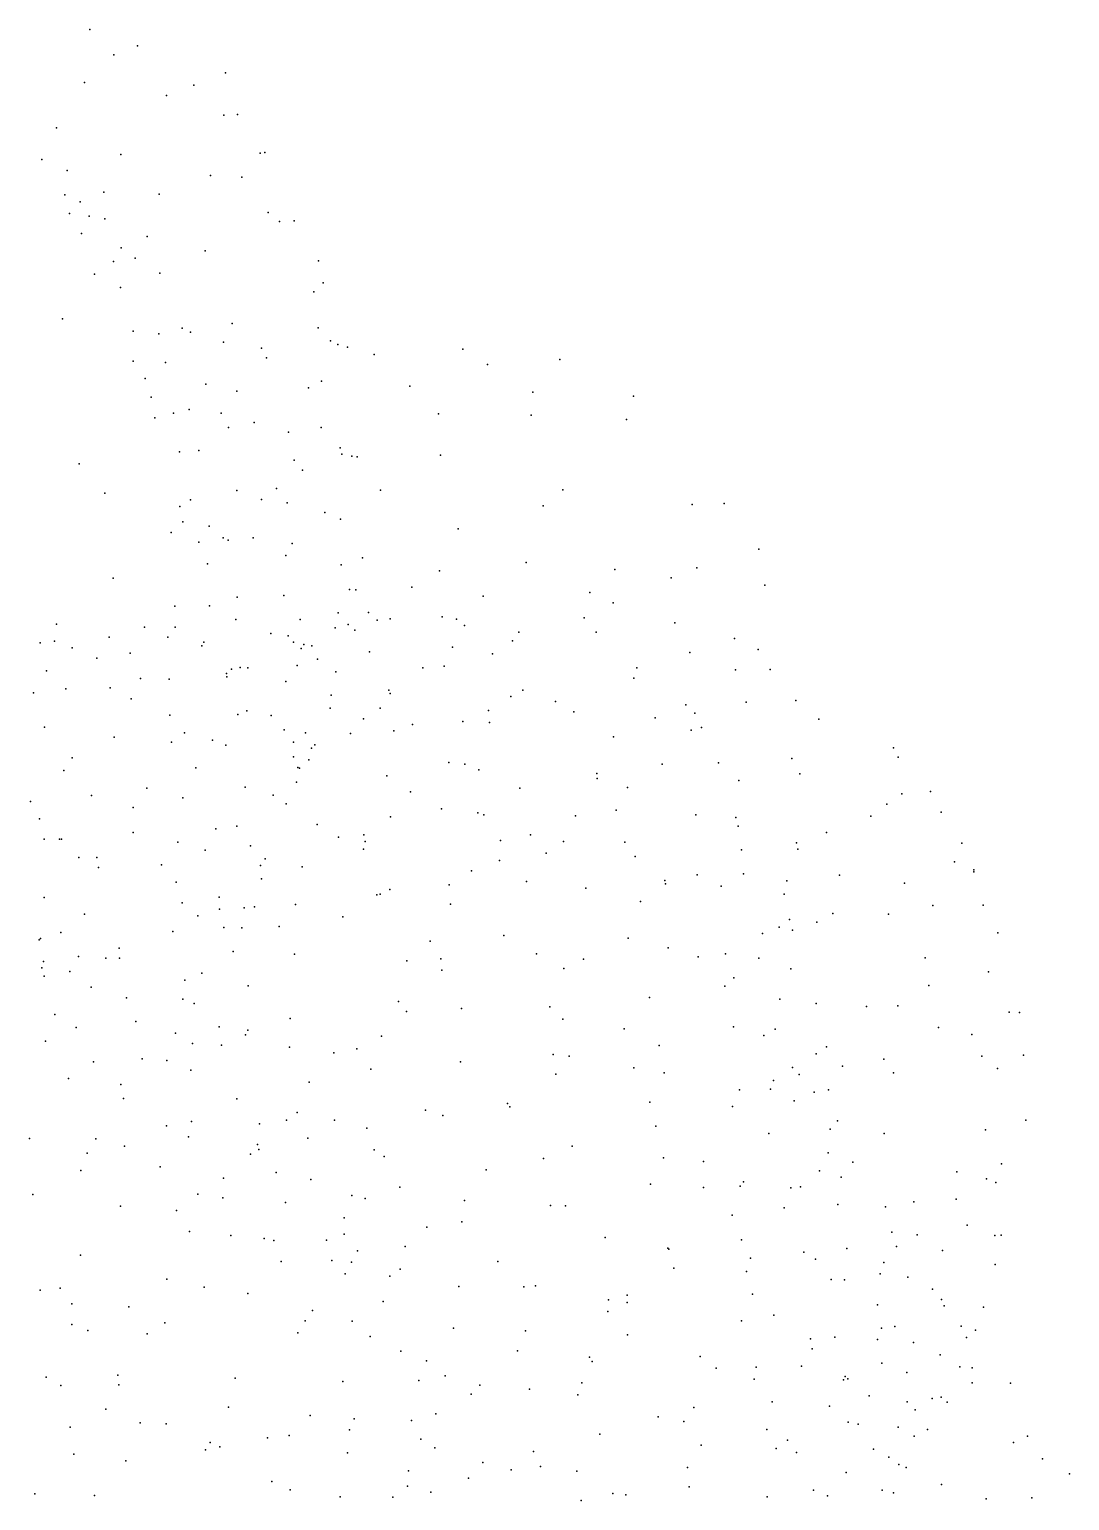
# Model space of a CAD drawing. Header units: metres. Extents: x -23.9 to 23.9, y -27.4 to 27.4.
# Drawn here: x 16.78 to 21.62, y 6.84 to 13.68 of the extents above; entities that cross this region are included whole.
import ezdxf

# ---------------------------------------------------------------- set-up
doc = ezdxf.new("R2010")
doc.units = ezdxf.units.M

msp = doc.modelspace()

# ---------------------------------------------------------------- linework, layer by layer
for p in [(17.0596, 13.684, -2.3343), (17.1703, 13.5655, 1.2447), (17.2817, 13.6078, -1.906), (17.035, 13.4371, 1.6589), (17.5442, 13.4247, 0.5582), (17.6902, 13.4825, -0.6155), (17.4159, 13.3759, 1.0578), (17.6824, 13.2852, -1.084), (17.7474, 13.2889, 0.0779), (16.9048, 13.2266, -3.1355), (16.8358, 13.0781, -5.6645), (17.203, 13.1014, 1.8698), (17.8516, 13.1088, -0.7497), (17.8741, 13.1111, -0.4158), (16.9541, 13.0269, -3.4464), (17.6216, 13.0041, 1.2294), (17.7668, 12.997, -1.2639), (16.9435, 12.9141, -3.7969), (17.0145, 12.8819, -6.5242), (17.1247, 12.9261, -2.9184), (17.3817, 12.918, -2.3036), (16.9652, 12.8272, -4.3439), (17.0557, 12.8152, -5.1331), (17.1292, 12.8024, -5.5782), (17.8901, 12.8329, 0.8867), (17.0212, 12.7341, -4.7382), (17.942, 12.7906, -1.0129), (18.0104, 12.7931, -0.5439), (17.2056, 12.6682, -6.8537), (17.327, 12.7198, -6.4948), (17.169, 12.6037, -3.2), (17.2704, 12.6193, 2.1797), (17.5956, 12.6538, -1.9763), (18.123, 12.6071, -0.1294), (17.0818, 12.5452, -4.0839), (17.3855, 12.5504, -5.8817), (17.2024, 12.4828, -3.514), (18.102, 12.4624, -0.8509), (18.1462, 12.5042, 0.5226), (16.9314, 12.3368, 2.5459), (17.2603, 12.28, -4.5809), (17.3812, 12.2676, 2.2426), (17.4889, 12.2939, -5.5222), (17.5286, 12.2747, -2.3863), (17.7225, 12.3153, -7.1971), (18.1219, 12.2958, 0.8922), (17.6809, 12.2283, -6.2343), (17.8587, 12.2007, -6.5224), (18.1798, 12.2345, -0.445), (18.2133, 12.2179, 0.0863), (18.2584, 12.2061, -7.6538), (18.7956, 12.1968, -7.6221), (17.2613, 12.1405, -4.2139), (17.4123, 12.1348, -7.4758), (17.8813, 12.1561, 1.6097), (18.3829, 12.1714, -7.0849), (18.9107, 12.1245, -7.9291), (19.2476, 12.1481, -7.8402), (17.3171, 12.0599, -3.4138), (18.1375, 12.048, -0.9471), (17.5992, 12.0337, 2.051), (17.7429, 12.0003, -5.8445), (18.0767, 12.0163, 1.3713), (18.5494, 12.0235, -7.9621), (19.1218, 11.9967, -7.2034), (17.3451, 11.9725, -3.7925), (17.5216, 11.916, -4.7445), (19.5906, 11.9778, -8.0088), (17.3624, 11.8765, -3.1023), (17.4485, 11.8979, -4.4006), (17.6713, 11.8989, -2.176), (17.8241, 11.8555, 1.8221), (18.6827, 11.8955, -6.9406), (19.113, 11.89, -8.2166), (19.5579, 11.8697, -7.3186), (17.7053, 11.8319, -5.3419), (17.984, 11.8096, -7.842), (18.1367, 11.8313, -6.5322), (17.4771, 11.7185, -2.8108), (17.5661, 11.7248, -7.6784), (18.224, 11.7369, -0.5812), (18.2321, 11.7075, 1.0075), (17.0103, 11.6632, 2.5724), (18.01, 11.6796, -1.3789), (18.2789, 11.6991, -0.2117), (18.3036, 11.6955, 0.4833), (18.6918, 11.7026, -8.2909), (18.0496, 11.633, -6.0118), (17.1298, 11.5266, -7.6692), (17.7437, 11.538, -4.9019), (17.9283, 11.5478, -5.6843), (18.412, 11.5409, -6.491), (19.2605, 11.5415, -8.4773), (17.478, 11.4643, -3.5453), (17.5285, 11.4958, -3.9606), (17.859, 11.4972, -5.3013), (17.978, 11.4807, -7.9641), (18.1529, 11.4369, -0.8476), (19.1702, 11.4667, -6.7563), (19.8625, 11.4737, -7.2117), (20.0121, 11.4783, -7.9675), (17.4916, 11.3935, -3.1055), (17.6144, 11.3723, -2.3487), (18.2262, 11.4059, 0.8402), (17.4373, 11.3441, -7.7346), (17.5662, 11.2989, -2.7823), (17.6805, 11.3184, 2.0465), (17.704, 11.3079, -4.3083), (17.8197, 11.3192, -1.8601), (18.7735, 11.3598, -8.4441), (17.971, 11.2357, -1.4595), (18.0016, 11.2917, 1.5009), (20.1731, 11.2665, -7.5033), (17.6068, 11.1972, -3.7283), (18.2285, 11.1932, -8.1698), (18.3282, 11.2248, 0.1736), (18.6864, 11.1653, -6.2912), (19.0902, 11.204, -6.5348), (19.5024, 11.1717, -8.5699), (19.8854, 11.1788, -8.3472), (17.1681, 11.1306, -7.7207), (18.5586, 11.0889, -15.1755), (19.7647, 11.1329, -6.887), (20.2017, 11.0983, -7.8613), (17.7448, 11.0419, -3.9881), (17.9628, 11.0506, -15.9359), (18.2686, 11.0777, -0.2371), (18.2974, 11.0767, -15.7813), (18.8904, 11.0473, -14.7459), (19.386, 11.0642, -14.9815), (17.4553, 11, 2.1825), (17.617, 11.0028, -16.003), (18.2149, 10.9698, -14.773), (18.3558, 10.9717, -16.4648), (19.4958, 11.0159, -15.6098), (16.9038, 10.9169, -7.7846), (17.3144, 10.9027, -15.8652), (17.4562, 10.9024, -15.4957), (17.7388, 10.9391, 1.9212), (18.0384, 10.9386, -4.9502), (18.2008, 10.8996, 0.5726), (18.2611, 10.9146, -16.8309), (18.2935, 10.8884, -5.3965), (18.3963, 10.9361, -8.3284), (18.4571, 10.9418, -14.5073), (18.699, 10.9516, -16.6098), (18.7662, 10.9403, -8.5445), (18.8037, 10.9111, -14.1696), (19.3597, 10.9461, -6.4759), (19.783, 10.9229, -14.5069), (16.8277, 10.8304, -16.8746), (16.8946, 10.8378, -16.5217), (17.1494, 10.8571, 2.2972), (17.4221, 10.8568, -17.1536), (17.581, 10.8159, -17.4424), (17.5907, 10.8328, -14.8795), (17.902, 10.8739, -1.5798), (17.9818, 10.8618, -4.5904), (18.0076, 10.8327, -1.1623), (18.0548, 10.8229, -14.2356), (18.0926, 10.8158, -0.8328), (19.0267, 10.8386, -13.7546), (19.0568, 10.8798, -6.2358), (19.4159, 10.8791, -16.3346), (20.0597, 10.8507, -6.9505), (16.9777, 10.8067, -15.8538), (17.0917, 10.7581, -17.6332), (17.2465, 10.7822, -15.2375), (18.0435, 10.804, -17.3264), (18.1198, 10.7542, 0.872), (18.3606, 10.7889, -13.8997), (18.7473, 10.8091, -5.9877), (18.9334, 10.7789, -16.9794), (19.8525, 10.7843, -14.1133), (20.1704, 10.7995, -15.0061), (16.8575, 10.6992, -15.5491), (17.6961, 10.6867, -2.5724), (17.719, 10.7071, -3.2257), (17.7594, 10.7145, -14.1291), (17.7942, 10.7134, -3.5887), (18.0243, 10.725, -8.1645), (18.2042, 10.6948, -0.3475), (18.6087, 10.7131, -5.6034), (18.7091, 10.7218, -13.4008), (19.6058, 10.7131, -8.6799), (20.065, 10.7043, -16.1682), (20.226, 10.7063, -14.5297), (16.9474, 10.6155, -15.1076), (17.1542, 10.6213, -18.1102), (17.2954, 10.6634, -14.7341), (17.4282, 10.6614, -7.9418), (17.6973, 10.6722, -17.7939), (17.9717, 10.6495, -13.649), (18.4513, 10.6096, -5.1014), (19.5909, 10.6663, -6.3511), (16.7967, 10.5966, -18.0815), (17.251, 10.569, 2.0926), (18.182, 10.5871, -0.0298), (18.4573, 10.5943, -13.0395), (19.0185, 10.5808, -13.0038), (19.0753, 10.6093, -5.9944), (19.2262, 10.5568, -17.2584), (19.8331, 10.542, -13.5204), (20.114, 10.5538, -6.7813), (20.3461, 10.5621, -7.4749), (17.431, 10.4936, -13.8457), (17.7486, 10.4973, -2.2414), (17.7902, 10.513, -18.1496), (17.9033, 10.4923, 1.2782), (18.1774, 10.526, -17.9595), (18.3337, 10.476, -12.6333), (18.4106, 10.5265, -8.4422), (18.9143, 10.5157, -17.5808), (19.3127, 10.5094, -8.7439), (19.691, 10.4814, -13.2148), (19.8756, 10.5029, -8.4419), (20.453, 10.4755, -14.205), (16.8491, 10.4376, -14.6219), (17.4995, 10.4119, -18.4869), (17.9632, 10.4249, -1.1317), (18.0636, 10.412, -0.7398), (18.2731, 10.4084, -4.3578), (18.4738, 10.4203, -4.7472), (18.5619, 10.4506, -17.9865), (18.7959, 10.4637, -12.6363), (18.9201, 10.4587, -5.5954), (19.8589, 10.4239, -17.0016), (19.9066, 10.4364, -6.4957), (17.1733, 10.3911, -18.6388), (17.4401, 10.3674, -13.3313), (17.6302, 10.3776, 1.6226), (17.6925, 10.3536, -12.8403), (18.0073, 10.3677, -12.5663), (18.0915, 10.3406, -18.4532), (18.1072, 10.3554, -3.882), (19.4966, 10.3927, -6.0419), (20.7998, 10.3414, -14.8525), (16.9778, 10.2942, -13.982), (18.0079, 10.2994, -8.2908), (18.0784, 10.2864, -0.3372), (18.7307, 10.2729, -18.2562), (19.9864, 10.2717, -13.1841), (20.3273, 10.2917, -13.623), (20.8219, 10.2977, -15.6138), (16.9384, 10.2361, 2.117), (17.552, 10.2491, -8.174), (18.0282, 10.2495, -3.4206), (18.0347, 10.2471, 0.0856), (18.442, 10.2105, -8.5423), (18.8049, 10.2656, -5.0049), (18.8703, 10.2397, -12.1842), (19.4187, 10.2219, -12.4595), (19.4209, 10.1994, -5.7604), (19.7227, 10.2651, -17.4059), (20.3638, 10.2212, -7.2793), (17.3244, 10.1533, -12.6744), (17.7823, 10.1586, -2.618), (18.022, 10.182, -18.8281), (18.5522, 10.1366, -11.8726), (19.0602, 10.1541, -18.1827), (19.5613, 10.157, -17.7409), (20.0799, 10.19, -17.0951), (20.9718, 10.139, -15.3519), (16.7826, 10.0911, -13.71), (17.0667, 10.1194, -19.1373), (17.2616, 10.0632, -8.2249), (17.4919, 10.1087, -12.2135), (17.9132, 10.1218, 0.7372), (17.9732, 10.0806, -11.7444), (20.7686, 10.0798, -16.2527), (20.8391, 10.1269, -14.3233), (16.825, 10.0112, -13.2145), (18.4587, 10.0199, -3.8772), (18.6962, 10.0572, -4.3796), (18.8653, 10.0384, -18.5608), (18.8935, 10.0293, -11.7596), (19.3193, 10.0247, -5.3216), (19.5097, 10.0511, -8.6544), (19.8797, 10.0305, -12.7008), (20.0656, 10.0168, -6.2269), (20.6953, 10.0235, -13.8797), (21.0226, 10.0418, -14.6938), (17.2605, 9.9474, -11.9409), (17.6464, 9.9642, 1.1068), (17.7435, 9.9764, -19.2177), (18.1179, 9.9851, -3.1792), (18.2167, 9.9252, -8.5574), (18.335, 9.9363, -19.136), (19.1101, 9.9368, -8.6888), (20.0767, 9.9763, -8.1686), (20.4878, 9.9474, -13.369), (16.8465, 9.9165, 1.946), (16.9185, 9.9169, -12.4881), (16.9268, 9.9162, -19.435), (17.4689, 9.902, -19.3944), (17.5967, 9.865, -8.3911), (17.8076, 9.8853, -11.3882), (18.3332, 9.8701, -11.3695), (18.3407, 9.9061, -3.4267), (18.9706, 9.9103, -4.5227), (19.2641, 9.9058, -4.9831), (19.5491, 9.9018, -18.2105), (20.0925, 9.867, -17.6027), (20.3483, 9.9002, -7.5821), (20.3543, 9.8696, -6.9633), (21.1178, 9.8977, -15.5645), (17.0081, 9.8313, -8.4427), (17.0917, 9.8316, 1.6474), (17.3932, 9.7971, 1.3188), (17.8541, 9.7945, 0.0464), (17.8753, 9.8252, -2.4762), (18.9661, 9.8171, -18.8709), (19.1834, 9.8514, -18.6199), (19.5974, 9.8361, -12.1054), (21.0849, 9.8103, -14.4274), (17.099, 9.7848, -11.6703), (17.8591, 9.7325, -0.6352), (18.0481, 9.7872, -19.4274), (18.8354, 9.769, -4.0092), (19.7353, 9.7247, -5.3566), (19.887, 9.7506, -18.0668), (20.1026, 9.7558, -5.9499), (20.3038, 9.7221, -6.6375), (20.5486, 9.7489, -17.1534), (21.1734, 9.7641, -15.1595), (21.1735, 9.7743, -15.936), (17.4614, 9.7157, -11.2406), (18.3948, 9.6577, -3.1892), (18.4111, 9.6604, -19.5268), (18.4562, 9.6831, -8.7378), (18.7322, 9.7039, -19.238), (19.0917, 9.719, -11.5475), (19.3674, 9.6888, -4.6922), (19.7397, 9.7092, -8.4288), (19.9977, 9.6985, -12.4081), (20.2915, 9.6602, -12.7785), (20.8522, 9.7116, -16.6336), (16.8464, 9.6458, -8.6892), (17.4892, 9.6203, 0.9329), (17.6609, 9.647, -10.9647), (17.6627, 9.5912, 0.5094), (17.7776, 9.5973, -1.2582), (17.8252, 9.6014, -1.9853), (18.0162, 9.6132, -8.6396), (18.7385, 9.6141, -3.5606), (19.6226, 9.6272, -4.9712), (20.9836, 9.6076, -13.9668), (21.2183, 9.6091, -14.7676), (17.0353, 9.5669, -19.7887), (17.5613, 9.5595, -8.686), (18.237, 9.5559, -2.8827), (20.3158, 9.5433, -7.5391), (20.4434, 9.5297, -7.0461), (20.5172, 9.57, -13.0387), (20.7762, 9.5676, -13.4678), (16.8242, 9.4484, -10.861), (16.8297, 9.4544, 9.7092), (16.9239, 9.4828, 10.0264), (17.4464, 9.4864, -19.8488), (17.6828, 9.5055, 0.1386), (17.7674, 9.504, -0.3422), (17.941, 9.5102, -10.7644), (18.9865, 9.469, -11.2659), (19.5644, 9.4564, -4.5129), (20.1906, 9.4779, -7.8697), (20.2681, 9.5069, -17.9113), (20.3303, 9.4939, -6.3756), (21.2863, 9.4801, -15.4116), (17.1957, 9.4097, -10.5926), (17.7268, 9.3943, -0.8045), (18.0117, 9.3817, -2.2977), (18.6438, 9.4424, -19.6588), (19.139, 9.3829, -3.6781), (19.751, 9.4112, -18.7784), (20.0177, 9.3824, -5.2698), (16.8361, 9.3186, -9.4671), (16.8433, 9.3475, -10.0081), (17.0059, 9.3705, -9.0462), (17.1341, 9.3635, -10.1904), (17.1977, 9.3632, 1.0198), (18.5343, 9.3508, -8.7316), (18.6932, 9.3595, -3.1641), (19.2653, 9.3144, -19.4487), (19.3573, 9.3579, -11.5642), (19.8911, 9.3685, -4.848), (20.1733, 9.3624, -18.2542), (20.3223, 9.3131, -6.0062), (20.9475, 9.3651, -16.7864), (16.8474, 9.2797, 1.2999), (16.9669, 9.3007, 9.4405), (17.5022, 9.2609, -8.9968), (17.58, 9.2938, -10.2773), (18.6972, 9.3075, -10.9225), (20.0568, 9.2718, -12.2833), (21.2422, 9.2993, -14.3869), (17.066, 9.2286, 10.5435), (17.2295, 9.1777, -9.6496), (17.7965, 9.2344, -20.0804), (19.665, 9.1804, -4.0819), (20.0153, 9.2332, -18.664), (20.965, 9.2357, -13.5829), (17.4925, 9.172, 0.1768), (17.5452, 9.1525, -0.1734), (18.4964, 9.1616, -2.7025), (18.5329, 9.1152, -19.9697), (18.79, 9.1286, -2.9221), (19.2013, 9.1363, -3.3328), (20.271, 9.1717, -12.519), (20.4396, 9.1519, -6.4033), (20.6747, 9.1377, -17.615), (20.8205, 9.1405, -17.2848), (21.3387, 9.111, -14.6792), (21.3867, 9.1102, -15.0505), (16.8969, 9.1006, 10.9453), (16.9961, 9.0409, 0.8999), (17.2738, 9.0679, 0.52), (17.6609, 9.0429, -9.4451), (17.9926, 9.0825, -10.3508), (19.2606, 9.079, -19.7108), (20.0554, 9.0436, -4.4694), (21.0102, 9.0408, -16.9806), (16.8529, 8.9765, 9.0242), (17.4584, 9.0133, 10.0579), (17.7835, 9.0063, -1.3821), (17.7954, 9.0281, -9.9975), (18.4169, 8.9992, -2.3982), (19.5471, 9.0338, -11.605), (20.1959, 9.0033, -7.5829), (20.2502, 9.0328, -5.2618), (21.1645, 9.0078, -16.5517), (17.537, 8.9651, 9.7302), (17.6718, 8.9584, -0.6537), (17.9892, 8.949, -20.2269), (18.1947, 8.9231, -8.8902), (18.3025, 8.9411, -10.4271), (19.2155, 8.9141, -8.4769), (19.2905, 8.9071, -11.2942), (19.7094, 8.9564, -3.6976), (20.4403, 8.9176, -6.019), (20.4876, 8.9504, -12.7584), (21.2121, 8.9074, -14.1943), (21.405, 8.912, -15.5421), (17.076, 8.88, 10.9595), (17.3023, 8.8946, 9.3841), (17.417, 8.8862, 10.5094), (17.529, 8.8417, -20.2991), (18.3673, 8.846, -20.2251), (18.7853, 8.8809, -20.0857), (19.5919, 8.8532, -8.1837), (19.733, 8.8298, -19.5958), (20.3301, 8.8536, -7.0078), (20.5626, 8.861, -18.1986), (20.7546, 8.8933, -13.1847), (21.284, 8.8489, -16.1147), (16.9604, 8.8023, 11.163), (17.2033, 8.7754, 9.1531), (18.0809, 8.7867, -1.8328), (19.2292, 8.8224, -2.8834), (20.2412, 8.7938, -7.3254), (20.3608, 8.822, -4.9868), (20.7997, 8.8295, -17.7045), (17.216, 8.7095, 0.3521), (17.7436, 8.7085, 10.0825), (20.0841, 8.7502, -12.1565), (20.227, 8.7537, -19.004), (20.3381, 8.6996, -4.324), (20.4303, 8.7394, -6.4806), (20.4974, 8.7503, -5.6247), (18.0245, 8.6449, -9.1333), (18.6212, 8.6551, -8.6927), (18.7029, 8.6303, -2.176), (19.0037, 8.6861, -10.9887), (19.0138, 8.6707, -2.4709), (19.6668, 8.6928, -3.1832), (20.0505, 8.6721, -19.4238), (17.4165, 8.5822, 10.8691), (17.5327, 8.6028, -0.3704), (17.8485, 8.5921, 9.8228), (17.9741, 8.6088, -1.5097), (18.1989, 8.609, -10.0919), (18.3484, 8.5718, -1.8805), (19.6932, 8.581, -11.7449), (20.5062, 8.5675, -4.7446), (20.54, 8.6059, -18.5556), (21.2287, 8.5641, -14.4004), (21.4166, 8.6088, -15.26), (16.7781, 8.5233, 8.7438), (17.0878, 8.5223, 8.9304), (17.2205, 8.488, 11.1779), (17.5184, 8.5319, 9.2575), (17.84, 8.4959, -1.1867), (18.0742, 8.5253, -9.7366), (19.304, 8.4886, -11.2885), (20.2207, 8.5466, -3.66), (20.757, 8.5468, -13.1476), (17.0473, 8.4553, -20.5214), (17.8075, 8.4505, 9.5396), (17.8453, 8.4729, 10.4284), (18.3825, 8.4704, -10.3372), (18.429, 8.4398, -20.4671), (19.1706, 8.431, -8.304), (19.7289, 8.4342, -19.9987), (20.4969, 8.4577, -4.1341), (17.0171, 8.3745, 11.403), (17.3863, 8.3915, -20.5447), (17.9274, 8.366, -20.541), (18.9036, 8.3787, -20.4167), (19.9162, 8.417, -12.0214), (20.4555, 8.3733, -6.3203), (20.6102, 8.4136, -5.2838), (21.0956, 8.368, -17.1389), (21.3027, 8.4056, -16.145), (17.6817, 8.3388, 9.2643), (18.0876, 8.3326, -9.3681), (18.5023, 8.2972, -8.727), (19.6684, 8.3121, -2.5531), (19.9155, 8.2966, -2.8067), (20.0861, 8.3013, -19.7399), (20.1018, 8.3221, -7.2584), (20.3229, 8.2939, -3.2676), (20.368, 8.2984, -19.2548), (20.557, 8.3442, -5.9674), (21.2329, 8.3362, -16.5042), (21.2767, 8.3198, -14.7723), (16.7936, 8.2635, 0.5424), (17.5625, 8.2652, -0.4248), (17.6779, 8.2475, 10.9006), (17.9698, 8.2258, 10.5472), (18.2782, 8.2587, -10.0819), (18.3416, 8.244, -1.5019), (18.8027, 8.235, -10.7957), (20.5413, 8.2174, -3.6081), (20.8944, 8.2285, -17.8403), (21.0924, 8.2423, -13.9549), (17.2019, 8.2092, 0.139), (17.4633, 8.1895, 9.0724), (18.2426, 8.1554, 10.1785), (19.2031, 8.2115, -20.4332), (19.2741, 8.2105, -2.1803), (20.049, 8.1665, -12.2053), (20.2915, 8.2007, -6.8609), (20.7626, 8.206, -4.9275), (17.523, 8.0919, 11.1281), (18.2428, 8.0794, -9.0291), (18.6273, 8.1115, -1.6282), (18.7907, 8.1366, -8.4079), (20.7918, 8.0879, -18.2357), (21.1431, 8.1205, -14.2614), (17.7157, 8.0732, 9.2003), (17.8705, 8.059, -0.7953), (17.9151, 8.0487, 10.8098), (18.1604, 8.0515, -1.1076), (18.5277, 8.0211, -10.4129), (19.4579, 8.0627, -11.509), (19.7502, 8.0138, -2.172), (19.7537, 8.0097, -20.1951), (20.0928, 8.0523, -2.5289), (20.5824, 8.0115, -18.9312), (20.8148, 8.0218, -4.1755), (20.9098, 8.075, -13.6218), (21.2712, 8.0726, -16.2659), (21.3012, 8.0744, -15.9342), (17.0153, 7.9809, 11.4037), (17.9495, 7.9523, 9.3278), (18.1853, 7.9562, 10.5611), (18.278, 7.9481, 9.6436), (18.3053, 8.0012, 9.9318), (18.9581, 7.9516, -10.9408), (20.1341, 7.9665, -19.8473), (20.3821, 7.9952, -19.4186), (20.4373, 7.9631, -2.7698), (20.7556, 7.9471, -3.3791), (21.0281, 8.0026, -17.4472), (18.2481, 7.8941, -9.8342), (18.4558, 7.8831, -1.2168), (18.5046, 7.9153, -8.6214), (19.7778, 7.9213, -7.4002), (20.1155, 7.9054, -6.9132), (20.7377, 7.8942, -5.4299), (20.8675, 7.878, -4.9593), (21.2728, 7.9377, -15.4621), (16.8279, 7.8188, 11.5571), (16.921, 7.8278, 8.7983), (17.4171, 7.8694, 11.1869), (17.5909, 7.8326, 9.0772), (18.7775, 7.835, -20.6316), (19.0797, 7.833, -8.1002), (19.1343, 7.8378, -1.5642), (20.5102, 7.8675, -12.9851), (20.5725, 7.8668, -5.8529), (20.9825, 7.8229, -4.5516), (16.9762, 7.7545, 0.3303), (17.241, 7.7402, 0.0887), (17.7941, 7.8028, 11.0002), (18.4242, 7.7652, 9.8004), (19.4734, 7.7735, -7.6494), (19.5599, 7.7951, -1.7256), (19.56, 7.7606, -11.6723), (20.1436, 7.7989, -2.0506), (20.725, 7.75, -2.6838), (21.0231, 7.774, -14.2359), (21.0364, 7.7449, -4.0922), (21.2188, 7.7387, -15.7409), (17.4083, 7.6662, 9.0706), (18.0618, 7.6749, -20.6446), (18.0955, 7.7238, 10.8405), (18.2799, 7.6733, 9.4953), (19.4712, 7.7192, -20.5084), (20.0926, 7.6756, -20.0688), (20.2425, 7.7015, -12.6313), (16.9753, 7.6582, -20.644), (17.0499, 7.631, 11.35), (17.3258, 7.6148, 11.2574), (18.0269, 7.6192, -0.567), (18.364, 7.6019, 10.6006), (18.7517, 7.6408, -1.0363), (19.0867, 7.6296, -1.2362), (19.5622, 7.6098, -1.4221), (20.5279, 7.5988, -13.2091), (20.7451, 7.6408, -13.6418), (20.8063, 7.6491, -18.2586), (21.1147, 7.6503, -14.6508), (21.1812, 7.6317, -15.1274), (18.5071, 7.5343, -8.5038), (19.05, 7.5365, -11.1002), (20.4134, 7.5925, -1.9078), (20.4214, 7.5445, -6.1152), (20.726, 7.5891, -18.5802), (20.8926, 7.5752, -17.8524), (21.14, 7.5977, -3.4171), (18.6261, 7.4896, -20.6734), (19.3855, 7.5057, -11.5494), (19.3981, 7.4864, -1.1442), (19.9005, 7.5103, -6.8959), (20.3716, 7.4639, -19.7531), (20.7465, 7.4784, -2.0778), (21.0182, 7.5172, -17.2435), (21.1085, 7.4615, -15.579), (16.8565, 7.4129, 11.3666), (17.189, 7.4227, 0.2417), (17.736, 7.4094, 11.0665), (18.2377, 7.3934, 9.4369), (18.5914, 7.3972, 10.1652), (18.7138, 7.4194, -0.7083), (19.9748, 7.4554, -12.353), (20.1511, 7.4038, -6.47), (20.1615, 7.4592, -1.4795), (20.5679, 7.4004, -1.6745), (20.5752, 7.4163, -5.7645), (20.5871, 7.4061, -19.1034), (20.8621, 7.4357, -14.1523), (21.1659, 7.4569, -4.5238), (16.9238, 7.3741, 9.1265), (17.1941, 7.3774, 9.2106), (18.835, 7.3349, -7.9793), (18.875, 7.3762, -10.8397), (19.1065, 7.3575, -0.7987), (19.3305, 7.331, -20.6555), (19.3488, 7.3874, -7.4732), (20.6877, 7.3264, -13.8361), (21.166, 7.3872, -2.7336), (21.3456, 7.3853, -3.6994), (17.1336, 7.2639, 11.3182), (17.7055, 7.2739, -20.6644), (19.8703, 7.2724, -20.318), (20.236, 7.2979, -12.9206), (20.5026, 7.2791, -19.415), (20.864, 7.2993, -14.5993), (20.9008, 7.2611, -17.6202), (20.9799, 7.3147, -15.0946), (21.022, 7.3208, -16.7658), (21.0503, 7.2967, -16.3672), (17.2941, 7.2013, -20.6177), (17.4139, 7.1957, 11.2513), (18.0849, 7.2348, 9.3134), (18.2902, 7.2197, -0.3273), (18.5565, 7.2119, 10.6449), (18.6695, 7.2426, -10.4835), (19.7053, 7.2283, -12.0792), (19.8243, 7.2065, -6.7483), (20.5894, 7.2039, -1.3394), (20.6362, 7.1952, -18.8045), (16.9675, 7.1803, 0.4211), (17.8862, 7.1311, 11.0156), (17.9876, 7.1417, -0.1814), (18.2686, 7.1689, 10.8512), (18.5997, 7.1248, 9.7844), (19.4336, 7.1484, -0.6051), (20.2114, 7.1704, -19.907), (20.3071, 7.1195, -13.2914), (20.822, 7.1814, -17.9754), (20.8968, 7.1396, -1.5247), (20.9586, 7.1699, -15.8141), (21.4233, 7.1383, -2.7263), (16.9853, 7.0551, 9.2875), (17.5978, 7.0752, 9.2807), (17.6197, 7.1092, 11.154), (17.6644, 7.0886, 0.0386), (18.2587, 7.0611, -9.1605), (18.6651, 7.0848, 10.0559), (19.124, 7.0675, -0.4484), (19.9055, 7.0975, -0.7378), (20.2548, 7.0814, -0.8955), (20.349, 7.0624, -6.0455), (20.7077, 7.0789, -18.448), (21.3589, 7.1093, -2.3907), (17.2272, 7.0238, 11.2971), (18.8885, 7.0167, -10.8517), (19.02, 6.9822, -20.6526), (19.1566, 6.9973, -11.3297), (19.8411, 6.9925, -12.4556), (20.779, 7.0416, -15.027), (20.8254, 7.0064, -17.2803), (20.8595, 6.993, -16.4111), (21.4934, 7.0337, -4.3685), (17.9064, 6.9277, 9.3215), (18.5423, 6.9772, -20.6462), (18.8212, 6.9437, -0.2689), (19.326, 6.9766, -11.6306), (20.5802, 6.9701, -14.4696), (21.0238, 6.9147, -1.2253), (21.6199, 6.9639, -4.0501), (16.8034, 6.8708, 11.2878), (17.0805, 6.863, -20.5169), (17.9917, 6.8886, 10.9881), (18.2249, 6.8572, 10.8945), (18.4698, 6.8547, -8.2962), (18.5385, 6.9062, -10.0556), (18.6472, 6.8779, -7.969), (19.4943, 6.8717, -20.434), (19.5549, 6.8658, -0.3177), (19.8496, 6.9035, -20.2417), (20.2125, 6.8572, -0.4836), (20.4284, 6.8872, -14.141), (20.4925, 6.861, -19.1007), (20.7472, 6.887, -0.9251), (20.8003, 6.8745, -15.9277), (21.2313, 6.8475, -4.8363), (21.4446, 6.8525, -1.7803), (19.346, 6.8392, -7.0372)]:
    msp.add_point(p)

doc.saveas('drawing.dxf')
